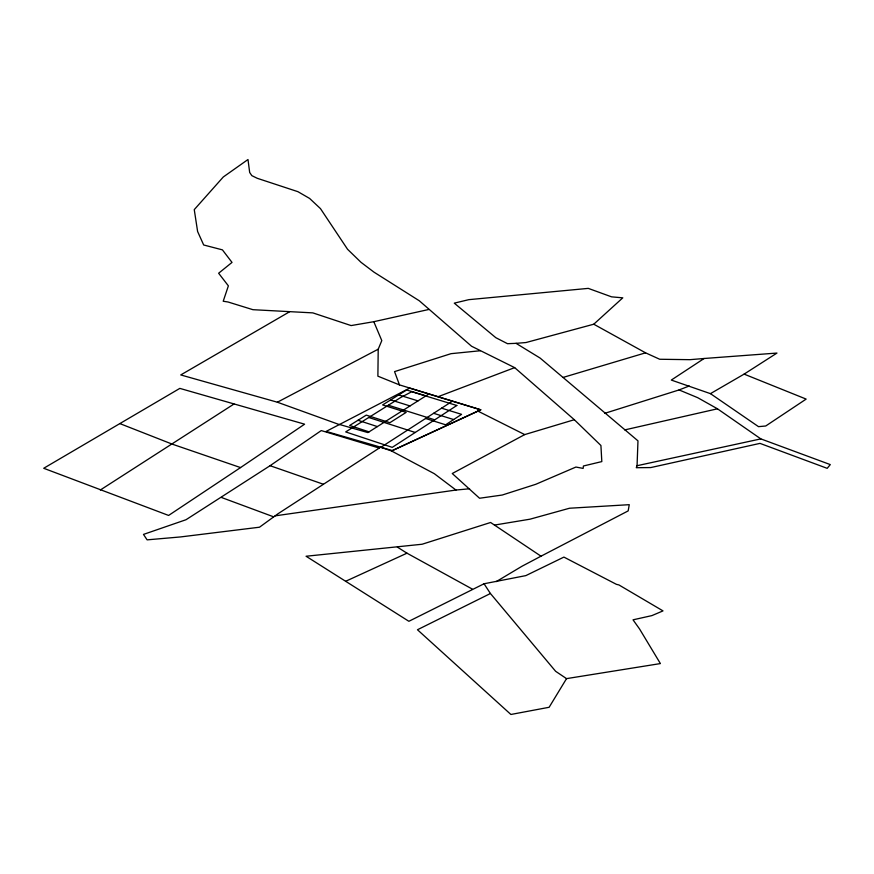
<?xml version="1.0" encoding="UTF-8"?>
<svg xmlns="http://www.w3.org/2000/svg" width="874" height="874" viewBox="0 0 874 874"><rect width="100%" height="100%" fill="white"/><g stroke="black" fill="none" stroke-linecap="round" stroke-linejoin="round"><path stroke-width="1.31" d="M574.316 419.717L524.706 434.597L452.262 473.511L479.553 498.246L502.222 495.034L535.784 484.294L575.922 467.044L583.144 468.409L583.417 465.995L601.815 461.592L600.919 445.5L574.316 419.717L514.666 367.637L471.556 346.235L419.312 300.787L373.985 272.153L361.049 262.353L347.557 249.276L320.463 208.613L309.614 198.442L297.947 191.69L257.251 178.296L251.832 175.641L249.68 172.473L247.987 159.527L223.285 176.985L194.257 209.629L197.611 231.512L203.675 244.982L222.422 249.866L232.014 262.408L218.631 273.234L228.376 285.853L223.209 301.246L228.027 301.989L252.936 309.691L312.826 312.881L351.108 325.576L373.81 321.698L381.796 340.609L378.213 349.196L377.885 376.17L399.462 384.888L480.755 409.797L392.371 450.569L326.144 431.406L409.611 388.111L480.755 409.797L391.519 450.962L380.551 447.215L278.041 513.726L259.502 527.208L180.492 536.942L147.105 539.859L143.478 534.407L186.02 519.724L270.077 465.7L321.271 430.576L379.283 448.067M604.841 413.304L679.076 389.935L697.671 397.67L717.478 408.803L760.839 438.89L830.3 464.597L827.186 468.333L759.987 443.38L650.759 467.568L636.272 467.71L637.059 465.711L637.976 440.857L540.099 358.056L516.053 343.34L507.51 343.69L495.809 337.681L454.262 303.147L468.803 299.662L588.278 288.376L611.56 296.843L622.78 297.837L593.774 324.21L525.962 342.542L516.053 343.34M566.538 678.628L549.123 707.284L510.897 714.473L417.466 629.75L490.423 593.512L555.624 671.298L566.538 678.628L660.394 663.574L639.528 628.919L633.027 619.83L651.917 615.602L663.005 610.893L618.89 584.924L616.454 584.356L563.905 557.099L525.842 575.616L484.043 583.766L408.879 621.294L306.075 556.246L422.12 544.24L490.609 522.488L541.006 556.192L628.177 510.897L629.258 504.68L569.52 508.231L530.005 519.189L494.487 525.077M240.547 467.579L304.611 424.185L179.836 388.384L43.7 468.278L168.606 515.442L240.547 467.579L172.145 444.112L119.978 423.639M744.113 374.116L776.964 353.063L704.138 358.493L671.298 380.07L710.453 393.65L758.512 426.654L765.722 425.999L806.156 399.09L744.113 374.116L710.453 393.65M233.992 404.007L100.346 489.997M380.944 447.269L452.448 401.166M428.894 393.988L367.899 432.586L339.494 424.48M496.235 581.625L522.018 566.232L541.006 556.192M289.644 311.723L180.754 374.935L277.364 402.215L339.298 424.578M378.213 349.196L277.364 402.215M345.886 581.177L406.978 553.187L472.277 589.065M679.076 389.935L689.236 385.991M438.136 396.687L514.666 367.637M563.184 377.404L645.569 352.834L659.706 359.258L689.968 359.673L704.138 358.493M624.757 429.91L717.478 408.803M373.81 321.698L428.97 309.44M637.059 465.711L760.839 438.89M275.037 515.868L455.966 490.041L469.567 488.774M480.383 350.736L451.028 353.675L394.556 371.614L399.462 384.888M425.922 395.878L406.628 389.968L382.615 404.935L406.181 412.364L389.87 422.71L366.261 415.117L349.633 425.485L369.047 431.854M398.686 394.917L418.001 400.882M441.589 408.169L461.592 414.352L445.642 424.797L425.594 418.482M390.689 399.899L410.015 405.94M433.624 413.304L453.65 419.553M388.384 405.23L434.739 419.815M368.773 417.488L415.226 432.466M357.979 420.274L377.382 426.588M270.077 465.7L323.347 484.229M221.461 497.481L273.584 516.807M477.761 411.031L524.706 434.597M391.519 450.962L434.312 473.686L455.966 490.041M645.569 352.834L593.774 324.21M397.331 547.08L406.978 553.187M484.043 583.766L490.423 593.512M456.818 405.492L392.251 447.368L345.678 431.92L401.002 397.331L411.796 391.716L456.818 405.492"/></g></svg>
